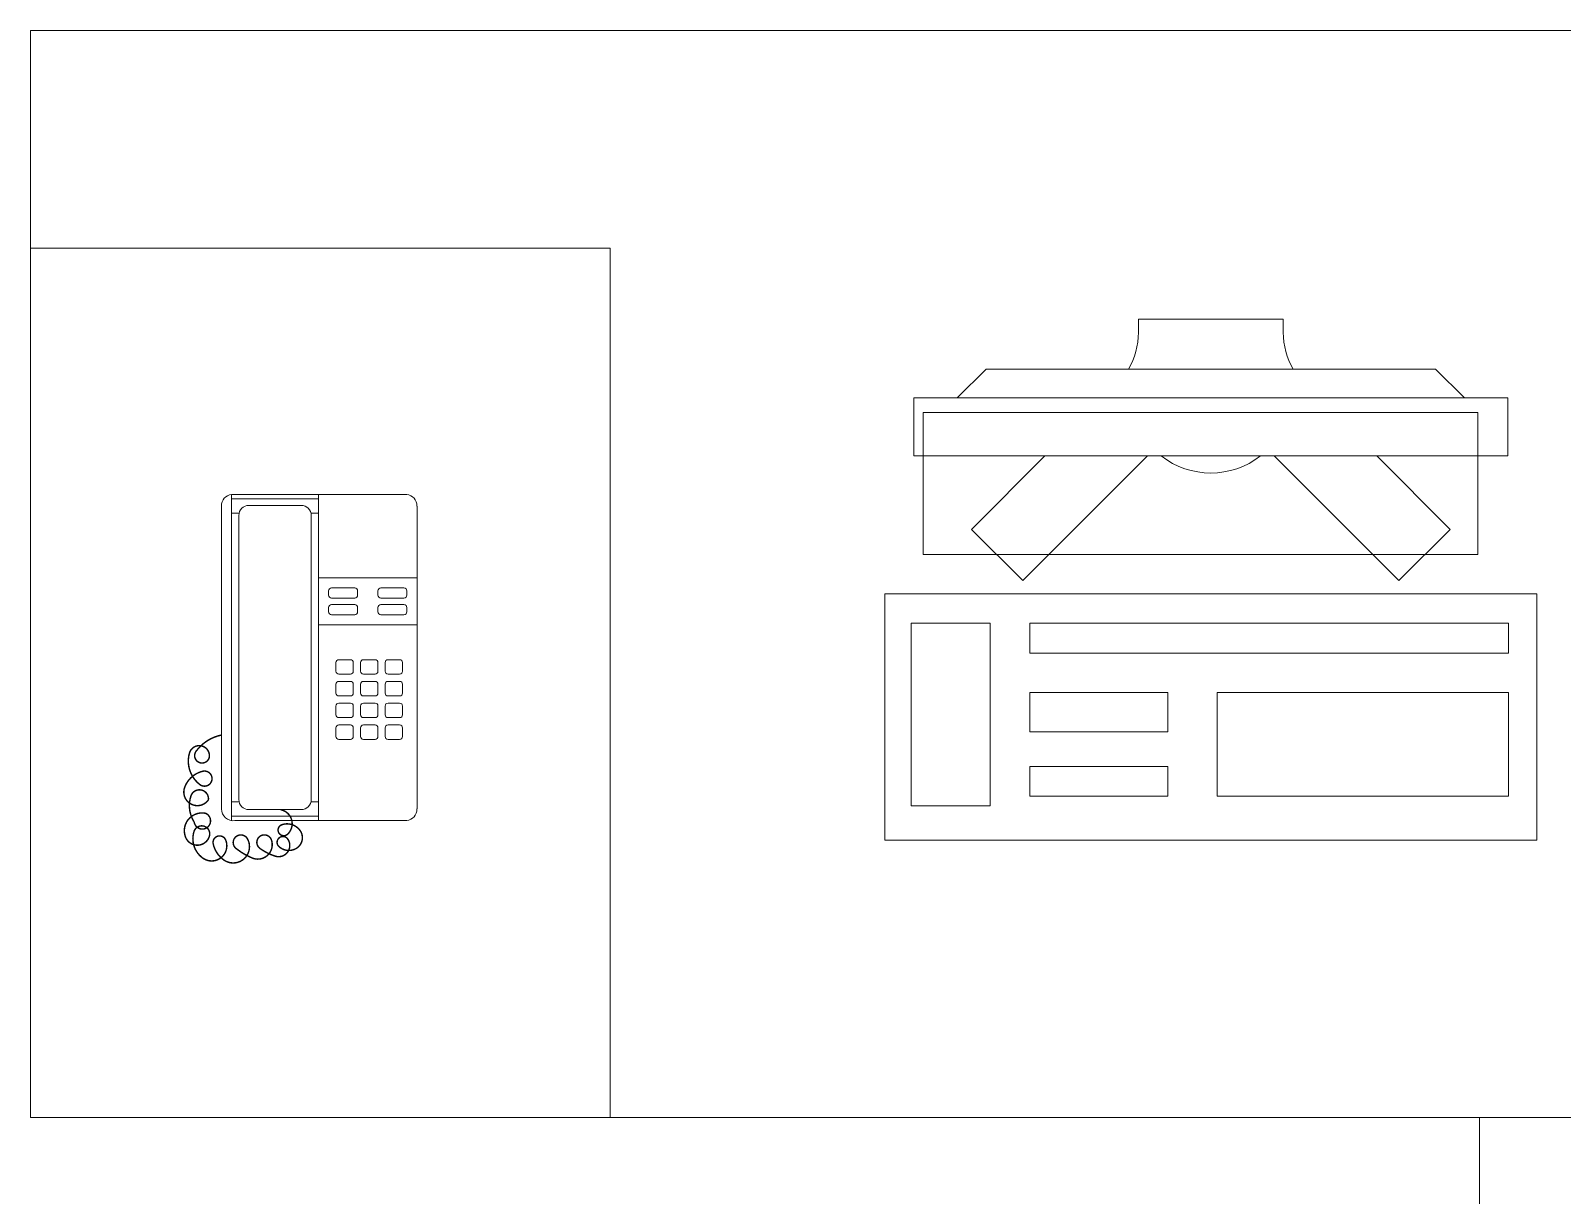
# Model space of a CAD drawing. Header units: metres. Extents: x 75097 to 220695, y -1557923 to -1361206.
# Drawn here: x 163238 to 164295, y -1453996 to -1453193 of the extents above; entities that cross this region are included whole.
import ezdxf

# ---------------------------------------------------------------- set-up
doc = ezdxf.new("R2010")
doc.units = ezdxf.units.M
doc.layers.get('0').update_dxf_attribs({"lineweight": 0})
doc.layers.add('A-100 - Copy$0$Medical Equipment and Furniture', color=8, linetype='Continuous', lineweight=0)

# ---------------------------------------------------------------- blocks, each defined once
blk = doc.blocks.new('A-100 - Copy$0$ITCWLS1-P')
for p, q in [((-0.17, 0.45), (-0.17, 0)), ((-0.17, 0.45), (0, 0.45)), ((0, 0.45), (0, 0)), ((-0.2651, 0.43, 0), (-0.3051, 0.43, 0)), ((-0.3051, 0.43, 0), (-0.3051, 0.02, 0)), ((-0.2651, 0.43, 0), (-0.2651, 0.02, 0)), ((-0.1496, 0.4305), (-0.1291, 0.4305)), ((-0.1291, 0.4305), (-0.1291, 0.4089)), ((-0.197, 0.4094), (-0.295, 0.4094)), ((-0.295, 0.0264), (-0.295, 0.4094)), ((-0.197, 0.0264), (-0.197, 0.4094)), ((-0.3251, 0.38, 0), (-0.3051, 0.4, 0)), ((-0.3251, 0.38, 0), (-0.3251, 0.07, 0)), ((-0.3503, 0.275), (-0.3596, 0.275)), ((-0.3596, 0.175), (-0.3596, 0.275)), ((-0.3503, 0.175), (-0.3596, 0.175)), ((-0.3251, 0.07, 0), (-0.3051, 0.05, 0)), ((-0.197, 0.0264), (-0.295, 0.0264)), ((-0.3051, 0.02, 0), (-0.2651, 0.02, 0)), ((-0.17, 0), (0, 0))]:
    blk.add_line(p, q)
at = {"extrusion": (2.48281e-10, 3.18408e-10, -1)}
for p, q in [((-0.2651, 0.3395), (-0.2144, 0.3902)), ((-0.1791, 0.3548), (-0.2144, 0.3902)), ((-0.2651, 0.2688), (-0.1791, 0.3548))]:
    blk.add_line(p, q, dxfattribs=at)
at = {"extrusion": (2.48281e-10, -3.18408e-10, -1)}
for p, q in [((-0.2651, 0.1812), (-0.1791, 0.0952)), ((-0.2651, 0.1105), (-0.2144, 0.0598)), ((-0.1791, 0.0952), (-0.2144, 0.0598))]:
    blk.add_line(p, q, dxfattribs=at)
for points in [[(-0.1291, 0.4089), (-0.1291, 0.1), (-0.1496, 0.1), (-0.1496, 0.4305)], [(-0.1496, 0.1), (-0.1496, 0.1), (-0.1496, 0.1), (-0.1496, 0.1), (-0.1496, 0.1), (-0.1496, 0.1), (-0.1496, 0.1), (-0.1496, 0.1), (-0.1496, 0.1)], [(-0.1496, 0.1), (-0.1496, 0.1), (-0.1496, 0.1), (-0.1496, 0.1), (-0.1496, 0.1), (-0.1496, 0.1), (-0.1496, 0.1), (-0.1496, 0.1), (-0.1496, 0.1), (-0.1496, 0.1), (-0.1496, 0.1), (-0.1496, 0.1), (-0.1496, 0.1), (-0.1496, 0.1), (-0.1496, 0.1), (-0.1496, 0.1), (-0.1496, 0.1), (-0.1496, 0.1)], [(-0.1496, 0.1), (-0.1496, 0.1), (-0.1496, 0.1), (-0.1496, 0.1), (-0.1496, 0.1), (-0.1496, 0.1), (-0.1496, 0.1), (-0.1496, 0.1), (-0.1496, 0.1), (-0.1496, 0.1)], [(-0.1496, 0.1), (-0.1496, 0.1), (-0.1496, 0.1), (-0.1496, 0.1), (-0.1496, 0.1), (-0.1496, 0.1), (-0.1496, 0.1)], [(-0.1496, 0.1), (-0.1496, 0.1), (-0.1496, 0.1), (-0.1496, 0.1), (-0.1496, 0.1), (-0.1496, 0.1), (-0.1496, 0.1), (-0.1496, 0.1), (-0.1496, 0.1), (-0.1496, 0.1)], [(-0.1496, 0.1), (-0.1496, 0.1), (-0.1496, 0.1), (-0.1496, 0.1), (-0.1496, 0.1), (-0.1496, 0.1), (-0.1496, 0.1), (-0.1496, 0.1), (-0.1496, 0.1), (-0.1496, 0.1), (-0.1496, 0.1), (-0.1496, 0.1), (-0.1496, 0.1), (-0.1496, 0.1), (-0.1496, 0.1)], [(-0.1496, 0.1), (-0.1496, 0.1), (-0.1496, 0.1), (-0.1496, 0.1), (-0.1496, 0.1), (-0.1496, 0.1), (-0.1496, 0.1), (-0.1496, 0.1), (-0.1496, 0.1), (-0.1496, 0.1)], [(-0.1496, 0.1), (-0.1496, 0.1), (-0.1496, 0.1), (-0.1496, 0.1), (-0.1496, 0.1), (-0.1496, 0.1), (-0.1496, 0.1), (-0.1496, 0.1), (-0.1496, 0.1), (-0.1496, 0.1)], [(-0.1496, 0.1), (-0.1496, 0.1), (-0.1496, 0.1), (-0.1496, 0.1), (-0.1496, 0.1), (-0.1496, 0.1), (-0.1496, 0.1), (-0.1496, 0.1), (-0.1496, 0.1), (-0.1496, 0.1), (-0.1496, 0.1), (-0.1496, 0.1), (-0.1496, 0.1), (-0.1496, 0.1), (-0.1496, 0.1), (-0.1496, 0.1), (-0.1496, 0.1), (-0.1496, 0.1), (-0.1496, 0.1), (-0.1496, 0.1), (-0.1496, 0.1), (-0.1496, 0.1), (-0.1496, 0.1), (-0.1496, 0.1), (-0.1496, 0.1), (-0.1496, 0.1), (-0.1496, 0.1), (-0.1496, 0.1), (-0.1496, 0.1), (-0.1496, 0.1), (-0.1496, 0.1), (-0.1496, 0.1), (-0.1496, 0.1), (-0.1496, 0.1), (-0.1496, 0.1), (-0.1496, 0.1), (-0.1496, 0.1), (-0.1496, 0.1), (-0.1496, 0.1), (-0.1496, 0.1), (-0.1496, 0.1), (-0.1496, 0.1), (-0.1496, 0.1), (-0.1496, 0.1), (-0.1496, 0.1), (-0.1496, 0.1), (-0.1496, 0.1), (-0.1496, 0.1), (-0.1496, 0.1), (-0.1496, 0.1), (-0.1496, 0.1), (-0.1496, 0.1), (-0.1496, 0.1), (-0.1496, 0.1)], [(-0.1496, 0.1), (-0.1496, 0.1), (-0.1496, 0.1), (-0.1496, 0.1), (-0.1496, 0.1), (-0.1496, 0.1), (-0.1496, 0.1), (-0.1496, 0.1), (-0.1496, 0.1), (-0.1496, 0.1), (-0.1496, 0.1), (-0.1496, 0.1), (-0.1496, 0.1), (-0.1496, 0.1), (-0.1496, 0.1), (-0.1496, 0.1), (-0.1496, 0.1), (-0.1496, 0.1), (-0.1496, 0.1), (-0.1496, 0.1), (-0.1496, 0.1), (-0.1496, 0.1), (-0.1496, 0.1), (-0.1496, 0.1), (-0.1496, 0.1), (-0.1496, 0.1), (-0.1496, 0.1), (-0.1496, 0.1), (-0.1496, 0.1), (-0.1496, 0.1), (-0.1496, 0.1), (-0.1496, 0.1), (-0.1496, 0.1), (-0.1496, 0.1), (-0.1496, 0.1), (-0.1496, 0.1), (-0.1496, 0.1), (-0.1496, 0.1), (-0.1496, 0.1), (-0.1496, 0.1), (-0.1496, 0.1), (-0.1496, 0.1), (-0.1496, 0.1), (-0.1496, 0.1), (-0.1496, 0.1), (-0.1496, 0.1), (-0.1496, 0.1), (-0.1496, 0.1), (-0.1496, 0.1), (-0.1496, 0.1), (-0.1496, 0.1), (-0.1496, 0.1), (-0.1496, 0.1), (-0.1496, 0.1), (-0.1496, 0.1), (-0.1496, 0.1), (-0.1496, 0.1), (-0.1496, 0.1), (-0.1496, 0.1), (-0.1496, 0.1), (-0.1496, 0.1), (-0.1496, 0.1), (-0.1496, 0.1), (-0.1496, 0.1), (-0.1496, 0.1), (-0.1496, 0.1), (-0.1496, 0.1), (-0.1496, 0.1), (-0.1496, 0.1), (-0.1496, 0.1), (-0.1496, 0.1), (-0.1496, 0.1), (-0.1496, 0.1), (-0.1496, 0.1), (-0.1496, 0.1), (-0.1496, 0.1), (-0.1496, 0.1), (-0.1496, 0.1), (-0.1496, 0.1), (-0.1496, 0.1), (-0.1496, 0.1), (-0.1496, 0.1), (-0.1496, 0.1), (-0.1496, 0.1), (-0.1496, 0.1), (-0.1496, 0.1), (-0.1496, 0.1), (-0.1496, 0.1), (-0.1496, 0.1)], [(-0.1496, 0.1), (-0.1496, 0.1), (-0.1496, 0.1), (-0.1496, 0.1), (-0.1496, 0.1), (-0.1496, 0.1), (-0.1496, 0.1), (-0.1496, 0.1), (-0.1496, 0.1), (-0.1496, 0.1), (-0.1496, 0.1), (-0.1496, 0.1)], [(-0.1496, 0.1), (-0.1496, 0.1), (-0.1496, 0.1), (-0.1496, 0.1), (-0.1496, 0.1), (-0.1496, 0.1), (-0.1496, 0.1)], [(-0.1496, 0.1), (-0.1496, 0.1), (-0.1496, 0.1), (-0.1496, 0.1), (-0.1496, 0.1), (-0.1496, 0.1), (-0.1496, 0.1), (-0.1496, 0.1), (-0.1496, 0.1), (-0.1496, 0.1), (-0.1496, 0.1), (-0.1496, 0.1), (-0.1496, 0.1), (-0.1496, 0.1), (-0.1496, 0.1), (-0.1496, 0.1), (-0.1496, 0.1)], [(-0.1496, 0.1), (-0.1496, 0.1), (-0.1496, 0.1), (-0.1496, 0.1), (-0.1496, 0.1), (-0.1496, 0.1), (-0.1496, 0.1), (-0.1496, 0.1), (-0.1496, 0.1), (-0.1496, 0.1), (-0.1496, 0.1), (-0.1496, 0.1), (-0.1496, 0.1), (-0.1496, 0.1), (-0.1496, 0.1), (-0.1496, 0.1), (-0.1496, 0.1), (-0.1496, 0.1), (-0.1496, 0.1), (-0.1496, 0.1), (-0.1496, 0.1), (-0.1496, 0.1), (-0.1496, 0.1), (-0.1496, 0.1), (-0.1496, 0.1), (-0.1496, 0.1), (-0.1496, 0.1), (-0.1496, 0.1), (-0.1496, 0.1), (-0.1496, 0.1), (-0.1496, 0.1), (-0.1496, 0.1), (-0.1496, 0.1), (-0.1496, 0.1), (-0.1496, 0.1), (-0.1496, 0.1), (-0.1496, 0.1), (-0.1496, 0.1), (-0.1496, 0.1), (-0.1496, 0.1), (-0.1496, 0.1), (-0.1496, 0.1), (-0.1496, 0.1), (-0.1496, 0.1), (-0.1496, 0.1), (-0.1496, 0.1), (-0.1496, 0.1), (-0.1496, 0.1), (-0.1496, 0.1), (-0.1496, 0.1), (-0.1496, 0.1), (-0.1496, 0.1), (-0.1496, 0.1), (-0.1496, 0.1), (-0.1496, 0.1), (-0.1496, 0.1), (-0.1496, 0.1), (-0.1496, 0.1), (-0.1496, 0.1), (-0.1496, 0.1), (-0.1496, 0.1), (-0.1496, 0.1), (-0.1496, 0.1), (-0.1496, 0.1), (-0.1496, 0.1), (-0.1496, 0.1), (-0.1496, 0.1), (-0.1496, 0.1), (-0.1496, 0.1), (-0.1496, 0.1), (-0.1496, 0.1), (-0.1496, 0.1), (-0.1496, 0.1), (-0.1496, 0.1), (-0.1496, 0.1), (-0.1496, 0.1), (-0.1496, 0.1), (-0.1496, 0.1), (-0.1496, 0.1), (-0.1496, 0.1), (-0.1496, 0.1), (-0.1496, 0.1), (-0.1496, 0.1), (-0.1496, 0.1), (-0.1496, 0.1), (-0.1496, 0.1), (-0.1496, 0.1), (-0.1496, 0.1), (-0.1496, 0.1), (-0.1496, 0.1), (-0.1496, 0.1), (-0.1496, 0.1), (-0.1496, 0.1), (-0.1496, 0.1), (-0.1496, 0.1), (-0.1496, 0.1), (-0.1496, 0.1), (-0.1496, 0.1), (-0.1496, 0.1), (-0.1496, 0.1), (-0.1496, 0.1), (-0.1496, 0.1), (-0.1496, 0.1), (-0.1496, 0.1), (-0.1496, 0.1), (-0.1496, 0.1), (-0.1496, 0.1), (-0.1496, 0.1), (-0.1496, 0.1), (-0.1496, 0.1), (-0.1496, 0.1)], [(-0.1496, 0.1), (-0.1496, 0.1), (-0.1496, 0.1), (-0.1496, 0.1), (-0.1496, 0.1), (-0.1496, 0.1), (-0.1496, 0.1), (-0.1496, 0.1)]]:
    blk.add_lwpolyline(points)
for points in [[(-0.1019, 0.4305), (-0.0304, 0.4305), (-0.0304, 0.2294), (-0.1019, 0.2294)], [(-0.1019, 0.1954), (-0.0747, 0.1954), (-0.0747, 0.1), (-0.1019, 0.1)], [(-0.0304, 0.1954), (-0.0508, 0.1954), (-0.0508, 0.1), (-0.0304, 0.1)], [(-0.1496, 0.1), (-0.1496, 0.1), (-0.1496, 0.1), (-0.1496, 0.1), (-0.1496, 0.1), (-0.1496, 0.1), (-0.1496, 0.1), (-0.1496, 0.1), (-0.1496, 0.1), (-0.1496, 0.1), (-0.1496, 0.1), (-0.1496, 0.1), (-0.1496, 0.1), (-0.1496, 0.1), (-0.1496, 0.1), (-0.1496, 0.1), (-0.1496, 0.1), (-0.1496, 0.1), (-0.1496, 0.1), (-0.1496, 0.1), (-0.1496, 0.1), (-0.1496, 0.1), (-0.1496, 0.1), (-0.1496, 0.1), (-0.1496, 0.1), (-0.1496, 0.1), (-0.1496, 0.1), (-0.1496, 0.1), (-0.1496, 0.1), (-0.1496, 0.1), (-0.1496, 0.1), (-0.1496, 0.1), (-0.1496, 0.1), (-0.1496, 0.1), (-0.1496, 0.1), (-0.1496, 0.1), (-0.1496, 0.1), (-0.1496, 0.1), (-0.1496, 0.1), (-0.1496, 0.1), (-0.1496, 0.1), (-0.1496, 0.1), (-0.1496, 0.1), (-0.1496, 0.1), (-0.1496, 0.1), (-0.1496, 0.1), (-0.1496, 0.1), (-0.1496, 0.1), (-0.1496, 0.1), (-0.1496, 0.1), (-0.1496, 0.1), (-0.1496, 0.1), (-0.1496, 0.1), (-0.1496, 0.1), (-0.1496, 0.1), (-0.1496, 0.1), (-0.1496, 0.1), (-0.1496, 0.1), (-0.1496, 0.1), (-0.1496, 0.1), (-0.1496, 0.1), (-0.1496, 0.1), (-0.1496, 0.1), (-0.1496, 0.1), (-0.1496, 0.1), (-0.1496, 0.1), (-0.1496, 0.1), (-0.1496, 0.1), (-0.1496, 0.1), (-0.1496, 0.1), (-0.1496, 0.1), (-0.1496, 0.1), (-0.1496, 0.1), (-0.1496, 0.1), (-0.1496, 0.1), (-0.1496, 0.1), (-0.1496, 0.1), (-0.1496, 0.1), (-0.1496, 0.1), (-0.1496, 0.1), (-0.1496, 0.1), (-0.1496, 0.1), (-0.1496, 0.1), (-0.1496, 0.1), (-0.1496, 0.1), (-0.1496, 0.1), (-0.1496, 0.1), (-0.1496, 0.1), (-0.1496, 0.1), (-0.1496, 0.1), (-0.1496, 0.1), (-0.1496, 0.1), (-0.1496, 0.1), (-0.1496, 0.1), (-0.1496, 0.1), (-0.1496, 0.1), (-0.1496, 0.1), (-0.1496, 0.1), (-0.1496, 0.1), (-0.1496, 0.1), (-0.1496, 0.1), (-0.1496, 0.1), (-0.1496, 0.1), (-0.1496, 0.1), (-0.1496, 0.1), (-0.1496, 0.1), (-0.1496, 0.1), (-0.1496, 0.1), (-0.1496, 0.1), (-0.1496, 0.1), (-0.1496, 0.1), (-0.1496, 0.1), (-0.1496, 0.1), (-0.1496, 0.1), (-0.1496, 0.1), (-0.1496, 0.1), (-0.1496, 0.1), (-0.1496, 0.1), (-0.1496, 0.1), (-0.1496, 0.1), (-0.1496, 0.1), (-0.1496, 0.1), (-0.1496, 0.1), (-0.1496, 0.1), (-0.1496, 0.1), (-0.1496, 0.1), (-0.1496, 0.1), (-0.1496, 0.1), (-0.1496, 0.1), (-0.1496, 0.1), (-0.1496, 0.1), (-0.1496, 0.1), (-0.1496, 0.1), (-0.1496, 0.1), (-0.1496, 0.1), (-0.1496, 0.1), (-0.1496, 0.1), (-0.1496, 0.1), (-0.1496, 0.1), (-0.1496, 0.1), (-0.1496, 0.1), (-0.1496, 0.1), (-0.1496, 0.1), (-0.1496, 0.1), (-0.1496, 0.1), (-0.1496, 0.1), (-0.1496, 0.1), (-0.1496, 0.1), (-0.1496, 0.1), (-0.1496, 0.1), (-0.1496, 0.1), (-0.1496, 0.1), (-0.1496, 0.1), (-0.1496, 0.1), (-0.1496, 0.1), (-0.1496, 0.1), (-0.1496, 0.1), (-0.1496, 0.1), (-0.1496, 0.1), (-0.1496, 0.1), (-0.1496, 0.1), (-0.1496, 0.1), (-0.1496, 0.1), (-0.1496, 0.1), (-0.1496, 0.1), (-0.1496, 0.1), (-0.1496, 0.1), (-0.1496, 0.1), (-0.1496, 0.1), (-0.1496, 0.1), (-0.1496, 0.1), (-0.1496, 0.1), (-0.1496, 0.1), (-0.1496, 0.1), (-0.1496, 0.1), (-0.1496, 0.1), (-0.1496, 0.1), (-0.1496, 0.1), (-0.1496, 0.1), (-0.1496, 0.1), (-0.1496, 0.1), (-0.1496, 0.1), (-0.1496, 0.1), (-0.1496, 0.1), (-0.1496, 0.1), (-0.1496, 0.1), (-0.1496, 0.1), (-0.1496, 0.1), (-0.1496, 0.1), (-0.1496, 0.1), (-0.1496, 0.1), (-0.1496, 0.1), (-0.1496, 0.1), (-0.1496, 0.1), (-0.1496, 0.1), (-0.1496, 0.1), (-0.1496, 0.1), (-0.1496, 0.1), (-0.1496, 0.1), (-0.1496, 0.1), (-0.1496, 0.1), (-0.1496, 0.1), (-0.1496, 0.1), (-0.1496, 0.1), (-0.1496, 0.1), (-0.1496, 0.1), (-0.1496, 0.1), (-0.1496, 0.1), (-0.1496, 0.1), (-0.1496, 0.1), (-0.1496, 0.1), (-0.1496, 0.1), (-0.1496, 0.1), (-0.1496, 0.1), (-0.1496, 0.1), (-0.1496, 0.1), (-0.1496, 0.1), (-0.1496, 0.1), (-0.1496, 0.1), (-0.1496, 0.1), (-0.1496, 0.1), (-0.1496, 0.1), (-0.1496, 0.1), (-0.1496, 0.1), (-0.1496, 0.1), (-0.1496, 0.1), (-0.1496, 0.1), (-0.1496, 0.1), (-0.1496, 0.1), (-0.1496, 0.1), (-0.1496, 0.1), (-0.1496, 0.1), (-0.1496, 0.1), (-0.1496, 0.1), (-0.1496, 0.1), (-0.1496, 0.1), (-0.1496, 0.1), (-0.1496, 0.1), (-0.1496, 0.1), (-0.1496, 0.1), (-0.1496, 0.1), (-0.1496, 0.1), (-0.1496, 0.1), (-0.1496, 0.1), (-0.1496, 0.1), (-0.1496, 0.1), (-0.1496, 0.1), (-0.1496, 0.1), (-0.1496, 0.1), (-0.1496, 0.1), (-0.1496, 0.1), (-0.1496, 0.1), (-0.1496, 0.1), (-0.1496, 0.1), (-0.1496, 0.1), (-0.1496, 0.1), (-0.1496, 0.1), (-0.1496, 0.1), (-0.1496, 0.1), (-0.1496, 0.1), (-0.1496, 0.1), (-0.1496, 0.1), (-0.1496, 0.1), (-0.1496, 0.1), (-0.1496, 0.1), (-0.1496, 0.1), (-0.1496, 0.1), (-0.1496, 0.1), (-0.1496, 0.1), (-0.1496, 0.1), (-0.1496, 0.1), (-0.1496, 0.1), (-0.1496, 0.1), (-0.1496, 0.1), (-0.1496, 0.1), (-0.1496, 0.1), (-0.1496, 0.1)], [(-0.1496, 0.1), (-0.1496, 0.1), (-0.1496, 0.1), (-0.1496, 0.1), (-0.1496, 0.1), (-0.1496, 0.1), (-0.1496, 0.1), (-0.1496, 0.1), (-0.1496, 0.1), (-0.1496, 0.1), (-0.1496, 0.1), (-0.1496, 0.1), (-0.1496, 0.1), (-0.1496, 0.1), (-0.1496, 0.1), (-0.1496, 0.1), (-0.1496, 0.1), (-0.1496, 0.1), (-0.1496, 0.1), (-0.1496, 0.1), (-0.1496, 0.1), (-0.1496, 0.1), (-0.1496, 0.1), (-0.1496, 0.1), (-0.1496, 0.1), (-0.1496, 0.1), (-0.1496, 0.1), (-0.1496, 0.1), (-0.1496, 0.1), (-0.1496, 0.1), (-0.1496, 0.1), (-0.1496, 0.1), (-0.1496, 0.1), (-0.1496, 0.1), (-0.1496, 0.1), (-0.1496, 0.1), (-0.1496, 0.1), (-0.1496, 0.1), (-0.1496, 0.1), (-0.1496, 0.1), (-0.1496, 0.1), (-0.1496, 0.1), (-0.1496, 0.1), (-0.1496, 0.1), (-0.1496, 0.1), (-0.1496, 0.1), (-0.1496, 0.1), (-0.1496, 0.1), (-0.1496, 0.1), (-0.1496, 0.1), (-0.1496, 0.1), (-0.1496, 0.1), (-0.1496, 0.1), (-0.1496, 0.1), (-0.1496, 0.1), (-0.1496, 0.1), (-0.1496, 0.1), (-0.1496, 0.1), (-0.1496, 0.1), (-0.1496, 0.1), (-0.1496, 0.1), (-0.1496, 0.1), (-0.1496, 0.1), (-0.1496, 0.1), (-0.1496, 0.1), (-0.1496, 0.1), (-0.1496, 0.1), (-0.1496, 0.1), (-0.1496, 0.1), (-0.1496, 0.1), (-0.1496, 0.1), (-0.1496, 0.1), (-0.1496, 0.1), (-0.1496, 0.1), (-0.1496, 0.1), (-0.1496, 0.1), (-0.1496, 0.1), (-0.1496, 0.1), (-0.1496, 0.1), (-0.1496, 0.1), (-0.1496, 0.1), (-0.1496, 0.1), (-0.1496, 0.1), (-0.1496, 0.1), (-0.1496, 0.1), (-0.1496, 0.1), (-0.1496, 0.1), (-0.1496, 0.1), (-0.1496, 0.1), (-0.1496, 0.1), (-0.1496, 0.1), (-0.1496, 0.1), (-0.1496, 0.1), (-0.1496, 0.1), (-0.1496, 0.1), (-0.1496, 0.1), (-0.1496, 0.1), (-0.1496, 0.1), (-0.1496, 0.1), (-0.1496, 0.1), (-0.1496, 0.1), (-0.1496, 0.1), (-0.1496, 0.1), (-0.1496, 0.1), (-0.1496, 0.1), (-0.1496, 0.1), (-0.1496, 0.1), (-0.1496, 0.1), (-0.1496, 0.1), (-0.1496, 0.1), (-0.1496, 0.1), (-0.1496, 0.1), (-0.1496, 0.1), (-0.1496, 0.1), (-0.1496, 0.1), (-0.1496, 0.1), (-0.1496, 0.1), (-0.1496, 0.1), (-0.1496, 0.1), (-0.1496, 0.1), (-0.1496, 0.1), (-0.1496, 0.1), (-0.1496, 0.1), (-0.1496, 0.1), (-0.1496, 0.1), (-0.1496, 0.1), (-0.1496, 0.1), (-0.1496, 0.1), (-0.1496, 0.1), (-0.1496, 0.1), (-0.1496, 0.1), (-0.1496, 0.1), (-0.1496, 0.1), (-0.1496, 0.1), (-0.1496, 0.1), (-0.1496, 0.1), (-0.1496, 0.1), (-0.1496, 0.1), (-0.1496, 0.1), (-0.1496, 0.1), (-0.1496, 0.1), (-0.1496, 0.1), (-0.1496, 0.1), (-0.1496, 0.1), (-0.1496, 0.1), (-0.1496, 0.1), (-0.1496, 0.1), (-0.1496, 0.1), (-0.1496, 0.1), (-0.1496, 0.1), (-0.1496, 0.1), (-0.1496, 0.1), (-0.1496, 0.1), (-0.1496, 0.1), (-0.1496, 0.1), (-0.1496, 0.1), (-0.1496, 0.1), (-0.1496, 0.1), (-0.1496, 0.1), (-0.1496, 0.1), (-0.1496, 0.1), (-0.1496, 0.1), (-0.1496, 0.1), (-0.1496, 0.1), (-0.1496, 0.1), (-0.1496, 0.1), (-0.1496, 0.1), (-0.1496, 0.1), (-0.1496, 0.1), (-0.1496, 0.1), (-0.1496, 0.1), (-0.1496, 0.1), (-0.1496, 0.1), (-0.1496, 0.1), (-0.1496, 0.1), (-0.1496, 0.1), (-0.1496, 0.1), (-0.1496, 0.1), (-0.1496, 0.1), (-0.1496, 0.1), (-0.1496, 0.1), (-0.1496, 0.1), (-0.1496, 0.1), (-0.1496, 0.1), (-0.1496, 0.1), (-0.1496, 0.1), (-0.1496, 0.1), (-0.1496, 0.1), (-0.1496, 0.1), (-0.1496, 0.1), (-0.1496, 0.1), (-0.1496, 0.1), (-0.1496, 0.1), (-0.1496, 0.1), (-0.1496, 0.1), (-0.1496, 0.1), (-0.1496, 0.1), (-0.1496, 0.1), (-0.1496, 0.1), (-0.1496, 0.1), (-0.1496, 0.1), (-0.1496, 0.1), (-0.1496, 0.1), (-0.1496, 0.1), (-0.1496, 0.1), (-0.1496, 0.1), (-0.1496, 0.1), (-0.1496, 0.1), (-0.1496, 0.1), (-0.1496, 0.1), (-0.1496, 0.1), (-0.1496, 0.1), (-0.1496, 0.1), (-0.1496, 0.1)], [(-0.1496, 0.1), (-0.1496, 0.1), (-0.1496, 0.1), (-0.1496, 0.1), (-0.1496, 0.1), (-0.1496, 0.1), (-0.1496, 0.1), (-0.1496, 0.1), (-0.1496, 0.1), (-0.1496, 0.1), (-0.1496, 0.1), (-0.1496, 0.1), (-0.1496, 0.1), (-0.1496, 0.1), (-0.1496, 0.1), (-0.1496, 0.1), (-0.1496, 0.1), (-0.1496, 0.1), (-0.1496, 0.1), (-0.1496, 0.1), (-0.1496, 0.1), (-0.1496, 0.1), (-0.1496, 0.1), (-0.1496, 0.1), (-0.1496, 0.1), (-0.1496, 0.1), (-0.1496, 0.1), (-0.1496, 0.1), (-0.1496, 0.1), (-0.1496, 0.1), (-0.1496, 0.1), (-0.1496, 0.1), (-0.1496, 0.1), (-0.1496, 0.1), (-0.1496, 0.1), (-0.1496, 0.1), (-0.1496, 0.1), (-0.1496, 0.1), (-0.1496, 0.1), (-0.1496, 0.1), (-0.1496, 0.1), (-0.1496, 0.1), (-0.1496, 0.1), (-0.1496, 0.1), (-0.1496, 0.1), (-0.1496, 0.1), (-0.1496, 0.1), (-0.1496, 0.1), (-0.1496, 0.1), (-0.1496, 0.1), (-0.1496, 0.1), (-0.1496, 0.1), (-0.1496, 0.1), (-0.1496, 0.1), (-0.1496, 0.1), (-0.1496, 0.1), (-0.1496, 0.1), (-0.1496, 0.1), (-0.1496, 0.1), (-0.1496, 0.1), (-0.1496, 0.1), (-0.1496, 0.1), (-0.1496, 0.1), (-0.1496, 0.1), (-0.1496, 0.1), (-0.1496, 0.1), (-0.1496, 0.1), (-0.1496, 0.1), (-0.1496, 0.1), (-0.1496, 0.1), (-0.1496, 0.1), (-0.1496, 0.1), (-0.1496, 0.1), (-0.1496, 0.1), (-0.1496, 0.1), (-0.1496, 0.1), (-0.1496, 0.1), (-0.1496, 0.1), (-0.1496, 0.1), (-0.1496, 0.1), (-0.1496, 0.1), (-0.1496, 0.1), (-0.1496, 0.1), (-0.1496, 0.1), (-0.1496, 0.1), (-0.1496, 0.1), (-0.1496, 0.1), (-0.1496, 0.1), (-0.1496, 0.1), (-0.1496, 0.1), (-0.1496, 0.1), (-0.1496, 0.1), (-0.1496, 0.1), (-0.1496, 0.1), (-0.1496, 0.1), (-0.1496, 0.1), (-0.1496, 0.1), (-0.1496, 0.1), (-0.1496, 0.1), (-0.1496, 0.1), (-0.1496, 0.1), (-0.1496, 0.1), (-0.1496, 0.1), (-0.1496, 0.1), (-0.1496, 0.1), (-0.1496, 0.1), (-0.1496, 0.1), (-0.1496, 0.1), (-0.1496, 0.1), (-0.1496, 0.1), (-0.1496, 0.1), (-0.1496, 0.1), (-0.1496, 0.1), (-0.1496, 0.1), (-0.1496, 0.1), (-0.1496, 0.1), (-0.1496, 0.1), (-0.1496, 0.1), (-0.1496, 0.1), (-0.1496, 0.1), (-0.1496, 0.1), (-0.1496, 0.1), (-0.1496, 0.1), (-0.1496, 0.1), (-0.1496, 0.1), (-0.1496, 0.1), (-0.1496, 0.1), (-0.1496, 0.1), (-0.1496, 0.1), (-0.1496, 0.1), (-0.1496, 0.1), (-0.1496, 0.1), (-0.1496, 0.1), (-0.1496, 0.1), (-0.1496, 0.1), (-0.1496, 0.1), (-0.1496, 0.1), (-0.1496, 0.1), (-0.1496, 0.1), (-0.1496, 0.1), (-0.1496, 0.1), (-0.1496, 0.1), (-0.1496, 0.1), (-0.1496, 0.1), (-0.1496, 0.1), (-0.1496, 0.1), (-0.1496, 0.1), (-0.1496, 0.1), (-0.1496, 0.1), (-0.1496, 0.1), (-0.1496, 0.1), (-0.1496, 0.1), (-0.1496, 0.1), (-0.1496, 0.1), (-0.1496, 0.1), (-0.1496, 0.1), (-0.1496, 0.1), (-0.1496, 0.1), (-0.1496, 0.1), (-0.1496, 0.1), (-0.1496, 0.1), (-0.1496, 0.1), (-0.1496, 0.1), (-0.1496, 0.1), (-0.1496, 0.1), (-0.1496, 0.1), (-0.1496, 0.1), (-0.1496, 0.1), (-0.1496, 0.1), (-0.1496, 0.1), (-0.1496, 0.1), (-0.1496, 0.1), (-0.1496, 0.1), (-0.1496, 0.1), (-0.1496, 0.1), (-0.1496, 0.1), (-0.1496, 0.1), (-0.1496, 0.1), (-0.1496, 0.1), (-0.1496, 0.1), (-0.1496, 0.1), (-0.1496, 0.1), (-0.1496, 0.1), (-0.1496, 0.1), (-0.1496, 0.1), (-0.1496, 0.1), (-0.1496, 0.1), (-0.1496, 0.1), (-0.1496, 0.1), (-0.1496, 0.1), (-0.1496, 0.1), (-0.1496, 0.1), (-0.1496, 0.1), (-0.1496, 0.1), (-0.1496, 0.1), (-0.1496, 0.1), (-0.1496, 0.1), (-0.1496, 0.1), (-0.1496, 0.1), (-0.1496, 0.1), (-0.1496, 0.1), (-0.1496, 0.1), (-0.1496, 0.1), (-0.1496, 0.1), (-0.1496, 0.1), (-0.1496, 0.1), (-0.1496, 0.1), (-0.1496, 0.1), (-0.1496, 0.1), (-0.1496, 0.1), (-0.1496, 0.1), (-0.1496, 0.1), (-0.1496, 0.1), (-0.1496, 0.1), (-0.1496, 0.1), (-0.1496, 0.1), (-0.1496, 0.1), (-0.1496, 0.1), (-0.1496, 0.1)], [(-0.1496, 0.0727), (-0.0236, 0.0727), (-0.0236, 0.0182), (-0.1496, 0.0182)]]:
    blk.add_lwpolyline(points, close=True)
for centre, radius, start, end in [((-0.3503, 0.325), 0.05, 270, 300.3093), ((-0.3089, 0.225), 0.0556, 321.9431, 38.0569), ((-0.3503, 0.125), 0.05, 59.6907, 90)]:
    blk.add_arc(centre, radius, start, end)
blk = doc.blocks.new('A-100 - Copy$0$DM20079-P')
for p, q in [((-0.0616, 0.225), (0.0594, 0.225)), ((-0.0616, 0.225), (-0.0616, 0)), ((-0.0016, 0.225), (-0.0016, 0)), ((-0.0686, 0.217), (-0.0686, 0.008)), ((-0.0616, 0.222), (-0.0016, 0.222)), ((-0.0616, 0.212), (-0.0565, 0.212)), ((-0.0496, 0.2175), (-0.0136, 0.2175)), ((-0.0068, 0.212), (-0.0016, 0.212)), ((0.0664, 0.217), (0.0664, 0.008)), ((-0.0566, 0.2105), (-0.0566, 0.0145)), ((-0.0066, 0.2105), (-0.0066, 0.0145)), ((-0.0016, 0.1675), (0.0664, 0.1675)), ((-0.0016, 0.135), (0.0664, 0.135)), ((-0.0616, 0.013), (-0.0565, 0.013)), ((-0.0068, 0.013), (-0.0016, 0.013)), ((-0.0616, 0.003), (-0.0016, 0.003)), ((-0.0594, 0), (0.0594, 0)), ((-0.0496, 0.0075), (-0.0136, 0.0075))]:
    blk.add_line(p, q)
for points in [[(0.0074, 0.1605, 0.414214), (0.0054, 0.1585), (0.0054, 0.1555, 0.414214), (0.0074, 0.1535), (0.0234, 0.1535, 0.414214), (0.0254, 0.1555), (0.0254, 0.1585, 0.414214), (0.0234, 0.1605)], [(0.0574, 0.1535, 0.414214), (0.0594, 0.1555), (0.0594, 0.1585, 0.414214), (0.0574, 0.1605), (0.0414, 0.1605, 0.414214), (0.0394, 0.1585), (0.0394, 0.1555, 0.414214), (0.0414, 0.1535)], [(0.0234, 0.142, 0.414214), (0.0254, 0.144), (0.0254, 0.147, 0.414214), (0.0234, 0.149), (0.0074, 0.149, 0.414214), (0.0054, 0.147), (0.0054, 0.144, 0.414214), (0.0074, 0.142)], [(0.0574, 0.142, 0.414214), (0.0594, 0.144), (0.0594, 0.147, 0.414214), (0.0574, 0.149), (0.0414, 0.149, 0.414214), (0.0394, 0.147), (0.0394, 0.144, 0.414214), (0.0414, 0.142)], [(0.0104, 0.103, 0.414214), (0.0124, 0.101), (0.0204, 0.101, 0.414214), (0.0224, 0.103), (0.0224, 0.109, 0.414214), (0.0204, 0.111), (0.0124, 0.111, 0.414214), (0.0104, 0.109)], [(0.0274, 0.103, 0.414214), (0.0294, 0.101), (0.0374, 0.101, 0.414214), (0.0394, 0.103), (0.0394, 0.109, 0.414214), (0.0374, 0.111), (0.0294, 0.111, 0.414214), (0.0274, 0.109)], [(0.0444, 0.103, 0.414214), (0.0464, 0.101), (0.0544, 0.101, 0.414214), (0.0564, 0.103), (0.0564, 0.109, 0.414214), (0.0544, 0.111), (0.0464, 0.111, 0.414214), (0.0444, 0.109)], [(0.0104, 0.088, 0.414214), (0.0124, 0.086), (0.0204, 0.086, 0.414214), (0.0224, 0.088), (0.0224, 0.094, 0.414214), (0.0204, 0.096), (0.0124, 0.096, 0.414214), (0.0104, 0.094)], [(0.0274, 0.088, 0.414214), (0.0294, 0.086), (0.0374, 0.086, 0.414214), (0.0394, 0.088), (0.0394, 0.094, 0.414214), (0.0374, 0.096), (0.0294, 0.096, 0.414214), (0.0274, 0.094)], [(0.0444, 0.088, 0.414214), (0.0464, 0.086), (0.0544, 0.086, 0.414214), (0.0564, 0.088), (0.0564, 0.094, 0.414214), (0.0544, 0.096), (0.0464, 0.096, 0.414214), (0.0444, 0.094)], [(0.0104, 0.073, 0.414214), (0.0124, 0.071), (0.0204, 0.071, 0.414214), (0.0224, 0.073), (0.0224, 0.079, 0.414214), (0.0204, 0.081), (0.0124, 0.081, 0.414214), (0.0104, 0.079)], [(0.0274, 0.073, 0.414214), (0.0294, 0.071), (0.0374, 0.071, 0.414214), (0.0394, 0.073), (0.0394, 0.079, 0.414214), (0.0374, 0.081), (0.0294, 0.081, 0.414214), (0.0274, 0.079)], [(0.0444, 0.073, 0.414214), (0.0464, 0.071), (0.0544, 0.071, 0.414214), (0.0564, 0.073), (0.0564, 0.079, 0.414214), (0.0544, 0.081), (0.0464, 0.081, 0.414214), (0.0444, 0.079)], [(0.0104, 0.058, 0.414214), (0.0124, 0.056), (0.0204, 0.056, 0.414214), (0.0224, 0.058), (0.0224, 0.064, 0.414214), (0.0204, 0.066), (0.0124, 0.066, 0.414214), (0.0104, 0.064)], [(0.0274, 0.058, 0.414214), (0.0294, 0.056), (0.0374, 0.056, 0.414214), (0.0394, 0.058), (0.0394, 0.064, 0.414214), (0.0374, 0.066), (0.0294, 0.066, 0.414214), (0.0274, 0.064)], [(0.0444, 0.058, 0.414214), (0.0464, 0.056), (0.0544, 0.056, 0.414214), (0.0564, 0.058), (0.0564, 0.064, 0.414214), (0.0544, 0.066), (0.0464, 0.066, 0.414214), (0.0444, 0.064)]]:
    blk.add_lwpolyline(points, format="xyb", close=True)
at = {"const_width": 0.001}
blk.add_lwpolyline([(-0.0686, 0.059, 0.184574), (-0.0861, 0.0478, 1.44364), (-0.0769, 0.0452, 0.837915), (-0.0907, 0.0465, 0.30536), (-0.0835, 0.0248, 1.584726), (-0.0815, 0.034, 0.253153), (-0.094, 0.0228, 0.874198), (-0.0776, 0.0142, 0.915253), (-0.0897, 0.0168, 0.223821), (-0.0874, -0.0011, 1.703343), (-0.0796, 0.005, 0.588962), (-0.0934, -0.0114, 0.717795), (-0.0769, -0.0108, 0.983104), (-0.0875, -0.0075, 0.326362), (-0.0815, -0.0259, 0.758716), (-0.0657, -0.0134, 0.906186), (-0.0743, -0.016, 0.189488), (-0.067, -0.0272, 0.7948), (-0.0506, -0.0127, 1.223996), (-0.0585, -0.0193, 0.072149), (-0.0473, -0.0259, 0.645886), (-0.0341, -0.0134, 1.366917), (-0.042, -0.0193, 0.078415), (-0.0315, -0.0246, 0.723006), (-0.0229, -0.0127, 1.105484), (-0.0289, -0.018, 0.327892), (-0.017, -0.0193, 0.446638), (-0.0144, -0.0068, 0.327263), (-0.0269, -0.0029, 1.240441), (-0.0229, -0.0094, 0.611307), (-0.0278, 0.0075)], format="xyb", dxfattribs=at)
for centre, radius, start, end in [((-0.0605, 0.217), 0.00813, 97.9633, 179.6649), ((0.0582, 0.217), 0.00813, 0.3351, 82.0367), ((-0.0496, 0.2105), 0.007, 90, 180), ((-0.0136, 0.2105), 0.007, 0, 90), ((-0.0496, 0.0145), 0.007, 180, 270), ((-0.0136, 0.0145), 0.007, 270, 0), ((-0.0605, 0.008), 0.00813, 180.3351, 277.9633), ((0.0582, 0.008), 0.00813, 277.9633, 359.6649)]:
    blk.add_arc(centre, radius, start, end)
blk = doc.blocks.new('A-100 - Copy$0$GF21043-P')
for p, q in [((0.8, 0.75), (-0.8, 0.75)), ((-0.8, 0.75), (-0.8, 0)), ((-0.8, 0.6), (-0.4, 0.6)), ((-0.4, 0.6), (-0.4, 0)), ((-0.8, 0), (0.8, 0))]:
    blk.add_line(p, q)
blk = doc.blocks.new('A-100 - Copy')
at = {"layer": 'A-100 - Copy$0$Medical Equipment and Furniture'}
blk.add_line((164238.1, -1454972.7, 0), (164238.1, -1453942.7, 0), dxfattribs=at)
at = {"layer": 'A-100 - Copy$0$Medical Equipment and Furniture', "extrusion": (8.17187e-07, 1.19934e-18, 1), "xscale": 1000.000000000002, "yscale": 1000.000000000002, "zscale": 1000.000000000002}
blk.add_blockref('A-100 - Copy$0$GF21043-P', (164038.1, -1453942.7, 0.1), dxfattribs=at)
at = {"layer": 'A-100 - Copy$0$Medical Equipment and Furniture', "extrusion": (2.34751e-05, 2.20203e-06, 1), "xscale": 1000.000000000004, "yscale": 1000.000000000004, "zscale": 1000.000000000004, "rotation": 269.9985892333461}
blk.add_blockref('A-100 - Copy$0$ITCWLS1-P', (163827.7, -1453751.3, 0.6), dxfattribs=at)
at = {"layer": 'A-100 - Copy$0$Medical Equipment and Furniture', "extrusion": (-8.17187e-07, 9.34116e-11, -1), "xscale": -1000.000000000002, "yscale": 1000.000000000004, "zscale": 1000.000000000002}
blk.add_blockref('A-100 - Copy$0$DM20079-P', (-163438.4, -1453737.8, -0.1), dxfattribs=at)

msp = doc.modelspace()

# ---------------------------------------------------------------- block references
msp.add_blockref('A-100 - Copy', (0, 0))

doc.saveas('drawing.dxf')
